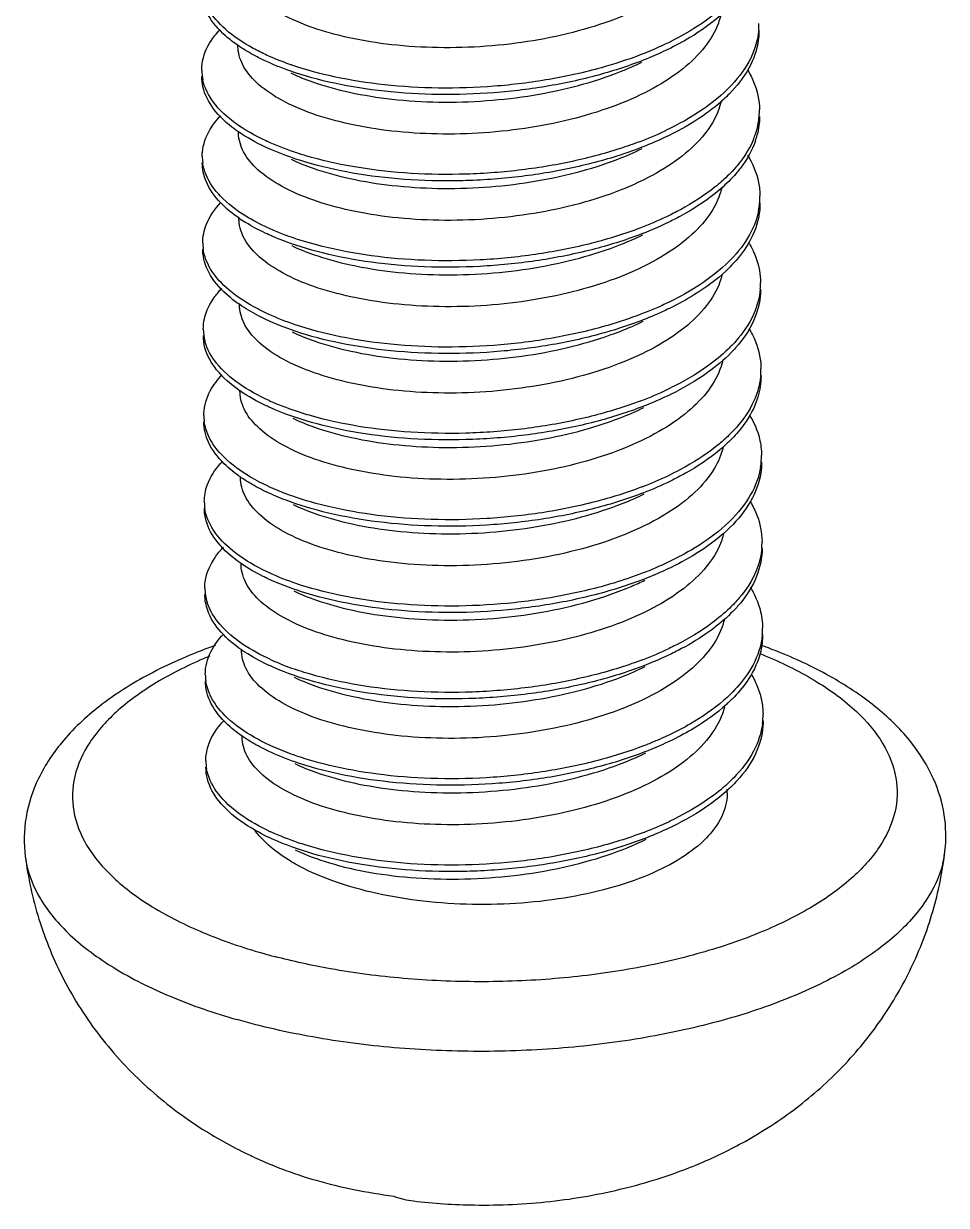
# Model space of a CAD drawing. Header units: millimetres. Extents: x 209 to 585, y 129 to 391.
# Drawn here: x 422.029 to 424.999, y 162.675 to 166.48 of the extents above; entities that cross this region are included whole.
import ezdxf

# ---------------------------------------------------------------- set-up
doc = ezdxf.new("R2010")
doc.units = ezdxf.units.MM
doc.layers.add('3_ALL_AXES', color=7, linetype='Continuous')

# ---------------------------------------------------------------- blocks, each defined once
blk = doc.blocks.new('u31')
at = {"color": 7, "linetype": 'Continuous'}
for p, q in [((28.5343654800572, 27.56770056140874), (28.5329967361572, 27.56705132650876)), ((28.65933351955698, 23.29867580130878), (28.67868565365711, 23.30674347070874))]:
    blk.add_line(p, q, dxfattribs=at)
for centre, radius, start, end in [((28.63210803755715, 28.00680733580876), 0.2875481435000001, 355.1113484817013, 0.508772067297354), ((26.81655626865711, 27.81816851810873), 0.1955185576, 180.1866909371955, 192.5322042496021), ((28.48918233265704, 27.75247191890873), 0.2822364684000001, 341.3750666756014, 347.206063957402), ((28.60964252055703, 27.65376636930876), 0.3122504407000001, 341.0809625218031, 355.0454940351976), ((28.62692826585692, 27.65197582780874), 0.2948747860000001, 355.102031650998, 0.2082467725007123), ((27.12031753965709, 28.06599993910874), 0.6116895256, 233.6640584105009, 235.4101665172029), ((27.90360725005701, 28.89944917910879), 1.4735722456, 290.8037838104985, 295.2848107264005), ((27.30789204965708, 28.43246372540875), 1.0003586617, 245.0723747848976, 245.2622481625924), ((28.58438298825718, 27.66236582530877), 0.3389336155, 337.1608581300048, 341.0902683956043), ((28.60669054065704, 27.62790938930874), 0.3154742582000001, 341.1152735562959, 345.8875567048958), ((26.81885038535711, 27.46369403370872), 0.1958623602, 180.7243640502991, 188.3938207833995), ((28.62444904265726, 27.29487764150878), 0.2993759039000001, 349.0743793516006, 0.3551731032044705), ((27.15160279665713, 27.75425814510874), 0.6649716911, 235.5664025925952, 238.3144206590028), ((26.80521178485708, 27.10478162670876), 0.1800974931, 179.9612399894948, 188.1726197475037), ((28.64416341905701, 26.93801288600872), 0.2818797781, 355.1700763624987, 0.4893724204013495), ((26.82701877725697, 26.74996510160878), 0.1996274652, 180.3941976446967, 194.9954430133962), ((28.62984272855704, 26.58319311040876), 0.2982811775, 355.1070369814964, 0.1755394963013326), ((27.13842293475705, 27.01457889740874), 0.6327826188000001, 234.8803894518952, 235.4394224637979), ((27.91383930435711, 27.82126134720875), 1.4635501546, 290.7753089853963, 295.4880324598092), ((27.96843427465694, 27.70302190870876), 1.3333258595, 295.5567694522018, 296.099549077602), ((27.32342338535693, 27.38463846020875), 1.023380004, 245.4995916734934, 245.9436240744969), ((26.81982741365698, 26.39437778140876), 0.1905369361, 180.6318284893987, 188.4708590676973), ((28.63483850155706, 26.22555814990875), 0.2953593577, 351.0869704552993, 0.4335141752999339), ((27.91966222305712, 27.45755184550873), 1.4552961274, 291.0888509439968, 295.434107496606), ((27.85644838035694, 27.61564186220875), 1.6255444965, 290.9383186160978, 291.1627573101011), ((26.81787497305697, 26.03583301860877), 0.1863381972, 179.9600474120026, 187.9709601741964), ((28.65068533185706, 25.86952182180875), 0.2817319393000001, 355.1070704817053, 0.3982610505968646), ((26.83686873045701, 25.68186114990874), 0.2031616697, 180.6231858246977, 197.4601227212954), ((28.63322443915706, 25.51410757980872), 0.301222099, 355.165216643097, 0.2013833375974827), ((27.15573112025697, 25.96280451800874), 0.6531490686000001, 235.5445352842056, 236.9015756771972), ((27.92129048845698, 26.74991079400871), 1.4609057906, 290.7537439280017, 295.4798519821018), ((27.33433227575699, 26.32649732960874), 1.0351023235, 245.4979796345076, 246.7987021729932), ((27.39071322295706, 26.46102878710875), 1.1809663203, 246.8559104326972, 251.3528210765985), ((26.82027659895709, 25.32469963320875), 0.1846491081, 180.4231564543976, 188.456869915398), ((28.64503406285701, 25.15634233590873), 0.2915371259, 353.1300863580962, 0.4933083915982406), ((26.829122065457, 24.96714540690874), 0.1911706205, 180.0367583422957, 190.1354475404008), ((27.31374729185711, 25.55721761260878), 0.9732516856000001, 244.2059222401941, 245.2610965942938), ((27.91165137885707, 26.07065503770869), 1.4970319495, 290.8415452851032, 294.5850496672053), ((27.96177214755721, 25.95894714250875), 1.3745988391, 294.6224920981076, 295.4081937543007), ((27.21177666615711, 24.97268695880877), 0.4740031051, 225.4748398134976, 228.3746661363075), ((27.5323751129572, 23.47937519680872), 0.3313745824000001, 249.0400281325958, 263.3505043213995)]:
    blk.add_arc(centre, radius, start, end, dxfattribs=at)
for points, start_tangent, end_tangent in [([(28.76013007875702, 28.40249495800873), (28.75311417745706, 28.37710328260874), (28.70175408155706, 28.27975117790871), (28.61621470555713, 28.18991008990878), (28.49744095915696, 28.10787529040874), (28.34749675915702, 28.03620843000871), (28.17421459245713, 27.97905900010875), (27.98835734285706, 27.93897671470873), (27.79487386775713, 27.91592924640878), (27.59645112705721, 27.91022381030876), (27.40429212015715, 27.92233942870877), (27.22954822265694, 27.95073758460873)], (-0.2214853449223697, -0.975163700095845), (-0.9770005666800973, 0.2132367058148498)), ([(27.22954822265694, 27.95073758460873), (27.07662746125709, 27.99356020150873), (26.94892266345698, 28.04944278260876), (26.85198040955709, 28.11617085790874), (26.79136057215703, 28.18946848740873), (26.76830832965709, 28.26628294370875), (26.76811435195702, 28.27361403310874)], (-0.9770005666725058, 0.2132367058496323), (-0.002097075158864971, 0.9999978011354717)), ([(26.77113647595695, 27.91857746560873), (26.71881858065706, 27.95943328970878), (26.6464935635571, 28.04693016170876), (26.61905753715712, 28.13920098230875), (26.61886396215698, 28.14712048480874)], (-0.8234480541619575, 0.5673916655158815), (-0.002318035835399336, 0.9999973133513239)), ([(26.88833723475693, 27.87964994480876), (26.83297808985697, 27.90738806550877), (26.71865970115709, 27.98615680240874), (26.64633468415707, 28.07365367450876), (26.62060282545701, 28.14825221320874)], (-0.908635845564844, 0.4175893918128924), (-0.143775081896688, 0.9896103909244287)), ([(28.78557568375697, 28.09277319250876), (28.76714355945705, 28.07549849790877), (28.63400052385703, 27.97831289310875), (28.53343473375708, 27.92456144470879)], (-0.7163733637946728, -0.6977171372737705), (-0.9028576943202948, -0.4299395117997896)), ([(28.79996018615714, 28.08036213190874), (28.76730243885709, 28.04877498520875), (28.63415940325717, 27.95158938030877), (28.5442552488571, 27.9029742118087)], (-0.6930546878003659, -0.7208850114393678), (-0.8989205918392548, -0.4381115948789353)), ([(28.76092728155697, 28.04069433140876), (28.75215818955701, 28.01190725820874), (28.69641267075713, 27.91359312640876), (28.60585985035698, 27.82334024200878), (28.48485134975704, 27.74328954780873), (28.33593687435712, 27.67453189350877), (28.1636764065571, 27.61938749370876), (27.97788686625711, 27.58061529630874), (27.7850170056571, 27.55876350360873), (27.59188180585704, 27.55403220160875), (27.40478608275691, 27.56620807420873), (27.23166661555706, 27.5944240811088)], (-0.2414768993361859, -0.970406567932731), (-0.9770005666821454, 0.2132367058054661)), ([(26.62103874895706, 27.81753144710871), (26.62750378515705, 27.86889903060876), (26.67504283145718, 27.96002307880877), (26.69688929345705, 27.98527290120867)], (-0.004249415136748752, 0.9999909711947382), (0.6876086007315225, 0.7260815465221779)), ([(28.91861013705704, 27.98230260470876), (28.88563210035693, 27.86735928950878), (28.8080223634571, 27.75726203850877), (28.78560042075708, 27.73442593180874)], (-0.08555745938373419, -0.9963332380001184), (-0.7187250594969479, -0.6952943900615831)), ([(28.91980372405703, 27.98263714450877), (28.91876901645708, 27.95557909190876), (28.88579097985712, 27.84063577680877), (28.80818124285702, 27.73053852580875), (28.79795374045705, 27.71982590580876)], (0.008555832431924742, -0.9999633981958526), (-0.6993374535723503, -0.7147916661733968)), ([(27.23166661555706, 27.5944240811088), (27.07865943165712, 27.6372770869088), (26.95099873165702, 27.69315236000875), (26.85570597925721, 27.75843168820873), (26.79507402795696, 27.8303333062087), (26.77060224755712, 27.90710974060875), (26.77025194495707, 27.91723805310875)], (-0.9770005666765846, 0.2132367058309439), (-0.001218481676610196, 0.9999992576509265)), ([(26.8787000152571, 27.85749559140874), (26.833136969257, 27.88066455270877), (26.77113647595695, 27.91857746560873)], (-0.9038464055587038, 0.4278570732833706), (-0.8234480540235581, 0.5673916657167389)), ([(28.5442552488571, 27.9029742118087), (28.46637129395697, 27.86798978160874), (28.27065214385709, 27.80086566420874), (28.05483319545704, 27.75244750330876), (27.82754965985714, 27.72421755740871), (27.59789531865692, 27.7168505794088), (27.37505878285708, 27.73018682750876), (27.1679559591571, 27.76323845490873), (26.98487342385704, 27.81422902210875), (26.8787000152571, 27.85749559140874)], (-0.8989205917526043, -0.4381115950567251), (-0.903846405751444, 0.4278570728762076)), ([(28.53343473375708, 27.92456144470879), (28.46621241455694, 27.89471329430879), (28.42621731505699, 27.87879320290875)], (-0.9028576942598937, -0.4299395119266297), (-0.934032926879198, -0.3571869139616943)), ([(26.99642561905716, 27.83690428490868), (26.98471454445701, 27.84095253480876), (26.88833723475693, 27.87964994480876)], (-0.9466424476230607, 0.3222857061028629), (-0.9086358455031085, 0.4175893919472226)), ([(28.42621731505699, 27.87879320290875), (28.27049326435701, 27.82758917690873), (28.05467431595696, 27.77917101610876), (27.82739078035695, 27.75094107020874), (27.59773643915707, 27.74357409210873), (27.37489990335712, 27.75691034020878), (27.16779707975707, 27.78996196760875), (26.99642561905716, 27.83690428490868)], (-0.9340329267421768, -0.3571869143200007), (-0.9466424476026496, 0.3222857061628161)), ([(27.23088281015691, 27.72626007740877), (27.40562670765701, 27.69786192150872), (27.59778571455706, 27.68574630310871), (27.79620845525699, 27.69145173920873), (27.98969193035714, 27.71449920750877), (28.1755491799571, 27.75458149300871), (28.34883134665711, 27.81173092280875), (28.4359645137572, 27.85015339600875)], (0.9770005666744972, -0.2132367058405082), (0.8985619273664578, 0.4388467416849268)), ([(26.98782267365698, 27.80586543750877), (27.07796204875706, 27.76908269430879), (27.23088281015691, 27.72626007740877)], (0.9035542882875138, -0.4284736259295835), (0.9770005666709717, -0.2132367058566615)), ([(28.87267552405694, 27.81893809340872), (28.89167280275706, 27.78307169070877), (28.92133805975709, 27.66820852880875), (28.92180110415711, 27.6530475749087)], (0.5137851914105019, -0.8579188639301937), (0.00396776575801339, -0.9999921283864637)), ([(26.757880105857, 27.57324931020872), (26.66984825115708, 27.65801282980871), (26.62585497685711, 27.74901976060875), (26.62119762835709, 27.79080793430876)], (-0.8054805537776287, 0.592622204685316), (-0.004249415198607293, 0.9999909711944753)), ([(26.886267786757, 27.52529757020878), (26.75772122635703, 27.59997282300873), (26.66968937175704, 27.68473634260874), (26.62569609735704, 27.77574327340875)], (-0.9068401778854251, 0.4214746632630845), (-0.218276978921561, 0.9758868584384548)), ([(28.78560042075708, 27.73442593180874), (28.68888792805694, 27.65596020270871), (28.5343654800572, 27.56770056140874)], (-0.7187250596368777, -0.6952943899169377), (-0.9032736979348805, -0.4290648279911167)), ([(28.79795374045705, 27.71982590580876), (28.747285955557, 27.67325851350873)], (-0.6993374534083082, -0.7147916663338925), (-0.7691141809499422, -0.6391113961287967)), ([(28.75663794145726, 27.66233357310878), (28.704664800557, 27.56533098710878), (28.61691744615723, 27.47432576280875), (28.49669004045711, 27.39240646330876), (28.34738224125715, 27.32185732330873), (28.177536925857, 27.26618603190877), (27.99272913735717, 27.22637210180872), (27.7978649993571, 27.20321054050873), (27.59900928895706, 27.19762544060873), (27.40771993175701, 27.20980295560872), (27.23378500835713, 27.23811057770877)], (-0.3193559449639418, -0.9476348349528882), (-0.9770005666757561, 0.2132367058347407)), ([(28.747285955557, 27.67325851350873), (28.68904680755702, 27.62923668990874), (28.54636732015695, 27.54667367760879)], (-0.7691141804872816, -0.6391113966855677), (-0.8990140865618383, -0.4379197097224372)), ([(26.62300367765704, 27.46121790240872), (26.62362833825694, 27.4787041528088), (26.6546515182572, 27.57104977310877), (26.69946171405718, 27.62947931180878)], (-0.01173930538491217, 0.9999310919803824), (0.6912479487797014, 0.7226176536093313)), ([(28.92195998355714, 27.62632406220877), (28.91264349705705, 27.55098867660877)], (0.003967766045779103, -0.9999921283853219), (-0.24381211038457, -0.9698224862467473)), ([(27.23378500835713, 27.23811057770877), (27.07924992735695, 27.28150220290868), (26.94947396785699, 27.33884022350873), (26.8528977270571, 27.40654000420875), (26.79388970005709, 27.47997685660874), (26.77242025555699, 27.55654848470874), (26.77234032945705, 27.56094536990878)], (-0.9770005666667869, 0.2132367058758356), (-0.003406819930121961, 0.9999941967721433)), ([(26.88082612045707, 27.50119837790874), (26.77306281545702, 27.56243441980877)], (-0.9041731976395745, 0.4271660434423913), (-0.8231636034421654, 0.567804263781199)), ([(28.54636732015695, 27.54667367760879), (28.53315561565694, 27.54032781370876), (28.34674583715707, 27.46691373760876), (28.137276350457, 27.41147652770877), (27.91312839545697, 27.37577919640876), (27.68327033415721, 27.36079518340873), (27.45689892615712, 27.36666941970876), (27.24307146895706, 27.39271253020874), (27.05034351625704, 27.43742840810876), (26.88642666625708, 27.49857405750873), (26.88082612045707, 27.50119837790874)], (-0.8990140865815678, -0.4379197096819343), (-0.9041731976761856, 0.4271660433648977)), ([(27.00125691005712, 27.47965111330876), (26.88927636855703, 27.52390532680874)], (-0.9474585769705365, 0.3198784846234052), (-0.908231927024265, 0.4184671632682671)), ([(28.42697398515725, 27.52195056800875), (28.34658695775704, 27.49363725030869), (28.13711747095704, 27.43820004050878), (27.91296951595723, 27.40250270910877), (27.68311145475718, 27.38751869620876), (27.45674004665716, 27.39339293250879), (27.24291258945709, 27.41943604300872), (27.05018463685724, 27.46415192090876), (27.00125691005712, 27.47965111330876)], (-0.9344319143350643, -0.3561418221328508), (-0.9474585769842843, 0.3198784845826855)), ([(28.89674359945695, 27.53081034530879), (28.84338725355713, 27.44019349030879), (28.78886946795694, 27.37916321830875)], (-0.3877596923317587, -0.9217605008909744), (-0.7177638745680881, -0.6962865935554168)), ([(28.90518334735702, 27.52580134880876), (28.84354613295693, 27.41346997760874), (28.80247416835709, 27.36589495960874)], (-0.3236819235231724, -0.946165953934266), (-0.6955503928438748, -0.718477314196302)), ([(27.23300120305714, 27.36994657400879), (27.40612067025711, 27.34173056700877), (27.59321639335701, 27.3295546944087), (27.78635159315706, 27.33428599650875), (27.97922145375708, 27.35613778920873), (28.16501099405707, 27.39490998650876), (28.33727146185709, 27.45005438640871), (28.43808103495701, 27.49384372630874)], (0.9770005666717948, -0.2132367058528905), (0.89852777374775, 0.4389166661268544)), ([(28.87260857665694, 27.46615843410873), (28.91796061815705, 27.3540055009087), (28.923819194457, 27.29673344290876)], (0.5216114893448991, -0.8531831305079798), (0.005866520103564622, -0.9999827918228767)), ([(26.7755940613572, 27.20580141860876), (26.69905066185709, 27.26992453780875), (26.63873415985711, 27.35912387380873), (26.62316255705707, 27.43449438970873)], (-0.8243923431964681, 0.5660187845637605), (-0.01173930545037671, 0.9999310919796137)), ([(26.89371406285693, 27.16649993910872), (26.80216255215714, 27.21512842780879), (26.69889178245705, 27.29664805050874), (26.63857528035714, 27.38584738660876), (26.62508608665712, 27.43510276380874)], (-0.9094583698046742, 0.4157949898594555), (-0.1451480386726728, 0.989409948842984)), ([(26.9899403327571, 27.44955038720869), (27.07999401915697, 27.41279957980879), (27.23300120305714, 27.36994657400879)], (0.9035502411628703, -0.4284821602990246), (0.9770005667050636, -0.2132367057004597)), ([(28.78886946795694, 27.37916321830875), (28.73889453605705, 27.33525312830875), (28.59572860555693, 27.24144685680875), (28.53862894945712, 27.21239241200877)], (-0.7177638746157494, -0.6962865935062853), (-0.9023631471254654, -0.4309765083039052)), ([(28.80247416835709, 27.36589495960874), (28.73905341555724, 27.30852961550877), (28.59588748505701, 27.21472334410879), (28.54848985595697, 27.19035168360875)], (-0.6955503929229645, -0.718477314119736), (-0.8987837411579035, -0.4383922748295219)), ([(28.76613727445715, 27.33206482810874), (28.75881991375707, 27.30620894040874), (28.70599888035701, 27.20796601870876), (28.61877923545717, 27.11779915450876), (28.4988411299571, 27.03611146520876), (28.34798830525699, 26.96494856150872), (28.17416512495709, 26.90840680340875), (27.98813262275712, 26.86895590220868), (27.79655882835698, 26.84664858870877), (27.60053655065713, 26.84132233420877), (27.40998921895709, 26.85347253860874), (27.23590340115709, 26.88179707420875)], (-0.2268399466250142, -0.9739320503069815), (-0.9770005666801131, 0.2132367058147769)), ([(26.62511433295708, 27.10490346090876), (26.64019999585696, 27.18145777890874), (26.69883449305701, 27.27013639610874)], (-0.0002626401369948928, 0.9999999655100787), (0.682703899002628, 0.7306951390878481)), ([(28.92397807395719, 27.27000993010876), (28.91855735565707, 27.21141206010876), (28.87322039645699, 27.09738285470877), (28.80696822655693, 27.01211554970877)], (0.005866520176975931, -0.9999827918224459), (-0.6919438329936752, -0.7219513362976904)), ([(28.91839847615699, 27.23813557280874), (28.87306151705695, 27.12410636740873), (28.79236021375709, 27.02426269870872)], (-0.1900937249626603, -0.9817659475301741), (-0.715558194813689, -0.6985531259932739)), ([(27.23590340115709, 26.88179707420875), (27.08306965605709, 26.92458910170876), (26.95629967335708, 26.97994621130874), (26.85973099195701, 27.0459916298087), (26.79861870545699, 27.11891864060874), (26.77475701895719, 27.19571542890873), (26.77447877445695, 27.20466478110876)], (-0.9770005666832755, 0.2132367058002887), (-0.001510080023465038, 0.9999988598285114)), ([(26.88293342245709, 27.14486140760874), (26.80232143165711, 27.18840491500876)], (-0.9041142757032912, 0.4272907399763229), (-0.8505852332976842, 0.5258371999924731)), ([(28.54848985595697, 27.19035168360875), (28.41977751555714, 27.13534889370874), (28.21777040495692, 27.07312673880875), (27.997948906857, 27.03009128170871), (27.76910832975705, 27.00750947860877), (27.540404735057, 27.0058301635087), (27.32098870515699, 27.02466609450875), (27.11963933035702, 27.06280944390875), (26.94441305545706, 27.11828010910875), (26.88293342245709, 27.14486140760874)], (-0.8987837412210887, -0.4383922746999805), (-0.9041142759624414, 0.4272907394279808)), ([(27.00170959265699, 27.12390763430872), (26.94425417605703, 27.14500362190873), (26.89371406285693, 27.16649993910872)], (-0.9468378676915595, 0.3217111317708807), (-0.9094583696902001, 0.4157949901098421)), ([(28.53862894945712, 27.21239241200877), (28.4277244899572, 27.16512786120876)], (-0.9023631470299596, -0.4309765085038719), (-0.9347982601978982, -0.3551791276679735)), ([(28.4277244899572, 27.16512786120876), (28.41961863615711, 27.16207240650874), (28.21761152555723, 27.09985025160873), (27.99779002735727, 27.05681479440875), (27.76894945025708, 27.03423299140871), (27.54024585565696, 27.03255367620875), (27.32082982565692, 27.05138960730875), (27.11948045085694, 27.08953295670875), (27.00170959265699, 27.12390763430872)], (-0.934798260066336, -0.3551791280142331), (-0.9468378677042794, 0.3217111317334444)), ([(27.2351195958571, 27.01363307050877), (27.40905451925698, 26.98532544840879), (27.60034387645715, 26.97314793340877), (27.79919958685707, 26.97873303340879), (27.99406372485714, 27.00189459460876), (28.17887151335697, 27.04170852480871), (28.34871682875723, 27.0973798161088), (28.44020192375706, 27.13752511170873)], (0.9770005666680476, -0.2132367058700589), (0.8985478500989272, 0.4388755644628622)), ([(26.77740664775706, 26.84970524290878), (26.73395681375712, 26.8828560070088), (26.65763780195709, 26.9697136439087), (26.62601597635705, 27.06171788900878), (26.62527321235711, 27.07817994810875)], (-0.8231721159096915, 0.5677919227928147), (-0.0002626402503350909, 0.9999999655100489)), ([(26.89434450715703, 26.81087682130874), (26.85175875815696, 26.83179710900873), (26.73379793435709, 26.90957951980874), (26.65747892245713, 26.99643715670874), (26.62694331195701, 27.07917970060879)], (-0.908417433161143, 0.4180643098004427), (-0.1419105988433965, 0.9898794784901386)), ([(26.99205810565707, 27.09323557610873), (27.08058451485715, 27.05702469580876), (27.2351195958571, 27.01363307050877)], (0.903553589853343, -0.428475098766704), (0.9770005666373991, -0.2132367060104834)), ([(28.87885038375691, 27.10300226340874), (28.90850687175703, 27.03949181560876), (28.92603291555713, 26.94042043700875)], (0.5063643325195911, -0.8623196407087045), (0.00822400282335283, -0.999966182316963)), ([(28.79236021375709, 27.02426269870872), (28.783765868557, 27.01602450940874), (28.65408595565702, 26.91775873630868), (28.53946171375708, 26.85546769830876)], (-0.7155581947735962, -0.6985531260343427), (-0.903023438216083, -0.4295912825377216)), ([(28.76770717325701, 26.97346826470874), (28.75874465695699, 26.94360483490874), (28.70353591635717, 26.84563992720877), (28.61327140415699, 26.75524918410878), (28.49187085545702, 26.67471573430879), (28.34358080765708, 26.60608964290878), (28.17223842575709, 26.55102535360874), (27.98654296225698, 26.51204316640877), (27.79285058825701, 26.48992466720875), (27.59790920205694, 26.48509820160876), (27.41111442865702, 26.49727058450873), (27.23802179405709, 26.52548357080869)], (-0.2355190022731187, -0.9718697441366693), (-0.9770005666795502, 0.2132367058173565)), ([(28.80696822655693, 27.01211554970877), (28.78392474805719, 26.98930099660873), (28.65424483515721, 26.89103522350877), (28.55060989585718, 26.83403478720874)], (-0.6919438330220985, -0.7219513362704487), (-0.8989783621202299, -0.4379930415424761)), ([(26.62739603685702, 26.74859166610878), (26.631776141557, 26.79144580420876), (26.67517736015691, 26.88292897890875), (26.70363896495712, 26.91678238420872)], (-0.007287130023109534, 0.9999734485155225), (0.6891333257695553, 0.7246345694995459)), ([(28.92504224815696, 26.91427909740872), (28.89689866585718, 26.80880897120872), (28.82327472135717, 26.69809933270875), (28.79226179885723, 26.66576981780875)], (-0.08409386249533664, -0.9964578376883868), (-0.7183140576662166, -0.6957189910869872)), ([(28.92619179495716, 26.91369692430877), (28.92585309225706, 26.89726719420872), (28.89705754535692, 26.78208545840874), (28.8234336007572, 26.67137582000879), (28.80493880775714, 26.65151896900875)], (0.008224002533437285, -0.9999661823193474), (-0.698169172754845, -0.7159328224175893)), ([(27.23802179405709, 26.52548357080869), (27.0847232687571, 26.56843908230877), (26.95639145745713, 26.62473775070879), (26.86061054175707, 26.69077726270876), (26.80067587445694, 26.76271325140871), (26.77685998405707, 26.83965141690879), (26.77659832375696, 26.84829219860876)], (-0.9770005666642286, 0.2132367058875566), (-0.00165547943892447, 0.9999986296929748)), ([(26.88505845565703, 26.78856197300871), (26.85191763765704, 26.8050735962087), (26.77740664775706, 26.84970524290878)], (-0.9038277498871647, 0.4278964810954925), (-0.8231721156182893, 0.567791923215283)), ([(28.55060989585718, 26.83403478720874), (28.48937040665714, 26.80606164090875), (28.29589895165702, 26.73732468180873), (28.08157180745695, 26.68711933340873), (27.85496451465724, 26.65699933930875), (27.62514380595701, 26.64771505220875), (27.40130494695711, 26.65918342080874), (27.19240393595703, 26.69049131100877), (27.00679927465706, 26.73993203090873), (26.88505845565703, 26.78856197300871)], (-0.8989783620356346, -0.4379930417161073), (-0.9038277498609842, 0.427896481150792)), ([(28.53946171375708, 26.85546769830876), (28.48921152715695, 26.83278515360877), (28.43225419595694, 26.80972752610873)], (-0.9030234381358279, -0.4295912827064216), (-0.9341087466383405, -0.3569885844866031)), ([(27.00664039515698, 26.76665554360875), (26.89434450715703, 26.81087682130874)], (-0.9477043203239276, 0.3191496846925633), (-0.9084174331772824, 0.4180643097653731)), ([(28.43225419595694, 26.80972752610873), (28.29574007225699, 26.76404819460873), (28.08141292795722, 26.71384284610878), (27.85480563525721, 26.68372285200877), (27.62498492655698, 26.67443856500876), (27.40114606745715, 26.68590693350876), (27.19224505645695, 26.7172148237087), (27.00664039515698, 26.76665554360875)], (-0.9341087465671783, -0.3569885846728086), (-0.9477043202179596, 0.3191496850072318)), ([(27.23723798865717, 26.65731956710874), (27.41132380645718, 26.62899503140872), (27.60187113815709, 26.61684482700875), (27.79789341585695, 26.62217108150872), (27.98946721025709, 26.64447839510876), (28.17549971235701, 26.68392929620873), (28.34932289275696, 26.74047105430878), (28.4423192783571, 26.78121373430878)], (0.9770005666834642, -0.2132367057994232), (0.8985445205707773, 0.4388823812278551)), ([(26.99417812005697, 26.73692549190869), (27.08440424355717, 26.70011159450874), (27.23723798865717, 26.65731956710874)], (0.9035564302370114, -0.4284691090117806), (0.9770005666954168, -0.2132367057446595)), ([(28.87834311765698, 26.75114093630879), (28.89303815315691, 26.72446741710877), (28.92688404875696, 26.60988824950874), (28.92812250615691, 26.58410696560878)], (0.5161462053253452, -0.8565004931278479), (0.003330151928018259, -0.9999944550286949)), ([(26.77439243065714, 26.49699254250871), (26.68247662105694, 26.58098681340874), (26.63434822385716, 26.67158953530878), (26.62755491625705, 26.72186815330875)], (-0.8179453995119236, 0.5752958572919502), (-0.007287129893987001, 0.9999734485164635)), ([(26.89902797645698, 26.45340531560879), (26.77423355115695, 26.52371605530874), (26.6823177415572, 26.60771032610876), (26.63418934435697, 26.69831304810879)], (-0.9099495616136577, 0.4147189353274245), (-0.2597417581148874, 0.9656781136027612)), ([(28.80493880775714, 26.65151896900875), (28.70792883335696, 26.56911212470874), (28.55516600245699, 26.47893039030879), (28.5527212163571, 26.47773579960875)], (-0.6981691727862918, -0.7159328223869229), (-0.8989270565491252, -0.4380983302911869)), ([(28.79226179885723, 26.66576981780875), (28.70776995395693, 26.59583563740875), (28.55500712305695, 26.50565390310871)], (-0.7183140577537416, -0.6957189909966196), (-0.8980252014257403, -0.4399440164432956)), ([(28.77086024685707, 26.62153692670876), (28.76345599815727, 26.59477782610875), (28.7124594368571, 26.49833790970868), (28.62639938885718, 26.40799960910871), (28.50728201635695, 26.32587747920871), (28.35786450725698, 26.25455165650874), (28.18636333775726, 26.1979114185088), (28.00258873035693, 26.15801608520877), (27.80834551855719, 26.13457643120876), (27.60887850885706, 26.1286264814087), (27.41571027595694, 26.14067981350874), (27.24014018685716, 26.16917006730873)], (-0.2194551678310022, -0.9756225854869632), (-0.9770005666806968, 0.2132367058121033)), ([(26.62930206255714, 26.39227668030873), (26.62943581785714, 26.40121478750876), (26.6562714711572, 26.49378135400872), (26.70544008925697, 26.56011166150876)], (-0.009921270312968468, 0.9999507829865314), (0.6905381304961344, 0.7232959908162797)), ([(28.92703690365715, 26.55775135080876), (28.91478321465695, 26.4941054085088), (28.85722237175708, 26.38129566220874), (28.79549546715702, 26.31052861540871)], (-0.0850474512723192, -0.9963769020968333), (-0.7173213789907804, -0.6967424482854231)), ([(28.92828138555694, 26.55738345290868), (28.91494209405698, 26.46738189570874), (28.85738125115711, 26.35457214950878), (28.80943841695716, 26.29762442830878)], (0.003330152052831449, -0.9999944550282792), (-0.6946581265966002, -0.7193400358337508)), ([(27.24014018685716, 26.16917006730873), (27.08661558765709, 26.21220518540875), (26.9573178647571, 26.2690783677088), (26.86040844335696, 26.33654844740872), (26.80074553265717, 26.41010408730875), (26.77880931285722, 26.48669024790871), (26.7786979761571, 26.49203000760878)], (-0.9770005666659182, 0.2132367058798159), (-0.002983973672013653, 0.9999955479406522)), ([(26.88717855435709, 26.43225205420873), (26.77945975075693, 26.49346540190874)], (-0.9042673512523955, 0.426966693617871), (-0.8235195023274132, 0.5672879597580138)), ([(28.5527212163571, 26.47773579960875), (28.37125814725698, 26.40398337010873), (28.16356407175692, 26.34681444630877), (27.94039400185716, 26.30925589780878), (27.71067718495704, 26.29235561080878), (27.48360473125706, 26.29633516510876), (27.26826197915705, 26.32058097070879), (27.07326509265692, 26.36366881090879), (26.90641642435696, 26.42342080940875), (26.88717855435709, 26.43225205420873)], (-0.8989270565477046, -0.4380983302941022), (-0.9042673511404492, 0.4269666938549608)), ([(27.00718377635701, 26.41085229050879), (26.90625754485711, 26.45014432210877)], (-0.9472970628482225, 0.3203564806885154), (-0.9131362206771474, 0.4076545626967227)), ([(28.43296650985712, 26.45287324450879), (28.37109926775713, 26.43070688290874), (28.16340519225719, 26.37353795910877), (27.94023512235708, 26.33597941050874), (27.71051830555712, 26.31907912350874), (27.48344585185703, 26.32305867780877), (27.26810309975701, 26.34730448340878), (27.07310621315719, 26.39039232360875), (27.00718377635701, 26.41085229050879)], (-0.9345488559599383, -0.3558348434652943), (-0.94729706285568, 0.3203564806664629)), ([(27.23935638155706, 26.30100606360878), (27.41244901615698, 26.27279307730879), (27.59924378955714, 26.26062069450876), (27.79418517575698, 26.26544716010875), (27.98787754975706, 26.28756565920872), (28.17357301325706, 26.32654784640874), (28.344915395057, 26.38161213570874), (28.44443617525701, 26.42490329410876)], (0.9770005666683516, -0.2132367058686663), (0.8985302324865283, 0.4389116326867009)), ([(28.87977306315713, 26.39588995100877), (28.92197278535707, 26.29562596060879), (28.93018940485706, 26.22779289130872)], (0.5190823340352073, -0.8547242423685909), (0.007082780572100284, -0.9999749167951002)), ([(26.78189108835716, 26.13689331930874), (26.71312981165704, 26.19313749500876), (26.64875082585718, 26.28179713560877), (26.62946094195706, 26.36555316750872)], (-0.8241216943991253, 0.566412776004139), (-0.00992127024258795, 0.9999507829872296)), ([(26.89967698525709, 26.09773487200874), (26.81999498815708, 26.13923656170871), (26.71297093215696, 26.21986100780879), (26.64859194635699, 26.30852064840875), (26.63136906165698, 26.36631047630871)], (-0.9091782599616561, 0.4164071224331967), (-0.1462561922347279, 0.9892467468902785)), ([(26.99629524715704, 26.38060932000874), (27.08605785625718, 26.34396157520877), (27.23935638155706, 26.30100606360878)], (0.9035494273078344, -0.4284838764897517), (0.9770005666975554, -0.2132367057348614)), ([(28.79549546715702, 26.31052861540871), (28.75650658925713, 26.27551685830878), (28.61666708415703, 26.18054561490879), (28.54467232885702, 26.14330332020876)], (-0.7173213788846193, -0.6967424483947197), (-0.9025178335669931, -0.4306524818151426)), ([(28.80943841695716, 26.29762442830878), (28.75666546875698, 26.24879334550877), (28.61682596365722, 26.15382210210871), (28.55484535835706, 26.12141050680879)], (-0.694658126544805, -0.7193400358837689), (-0.8988192133940005, -0.4383195428380877)), ([(28.77216994375726, 26.26147367030876), (28.73582156935697, 26.17400793880876), (28.65556438505712, 26.0758030244088), (28.54083589895697, 25.98836698700873), (28.39171000845693, 25.91133281670872), (28.21519230545698, 25.84904349200878), (28.02266467895709, 25.80479543690876), (27.82381894465721, 25.77930823310874), (27.62169209695696, 25.77217038380871), (27.42376261435709, 25.78371557410873), (27.24225857975705, 25.81285656390872)], (-0.235088046157395, -0.971974079157412), (-0.9770005666831064, 0.213236705801063)), ([(26.63153682105701, 26.03596295300878), (26.64333049035713, 26.10406480030878), (26.69898086775709, 26.19437965910873), (26.70618159715707, 26.20226145190878)], (-0.0001546102393815654, 0.999999988047837), (0.684402446320879, 0.7291044448294061)), ([(28.93034943965711, 26.20106938440875), (28.92684308435707, 26.15340750490876), (28.88587408575711, 26.03918837130874), (28.8008213519571, 25.93051436020875), (28.67507980065704, 25.83126735460877), (28.55696341435703, 25.76509768090875)], (0.007104505440468324, -0.9999747626827622), (-0.8990268605997467, -0.437893484674257)), ([(28.92663129395703, 26.17979663230875), (28.88543963445693, 26.06542560500876), (28.80004812755703, 25.95663317590871), (28.79549928635709, 25.95220642980877)], (-0.1555200242032558, -0.9878327399270683), (-0.7200535272186713, -0.6939185239925146)), ([(27.24225857975705, 25.81285656390872), (27.08947185045702, 25.8556320670088), (26.96279262065707, 25.91093090170875), (26.86695374205704, 25.97628697140874), (26.80564227985712, 26.04880703020879), (26.78119493455699, 26.12553196630876), (26.78084224065719, 26.13570875770876)], (-0.9770005666726418, 0.2132367058490097), (-0.001155364923103057, 0.9999993325657247)), ([(26.88928824775701, 26.07592016630878), (26.82015386755711, 26.11251304900878), (26.78189108835716, 26.13689331930874)], (-0.904007359986528, 0.4275168921694066), (-0.8241216945378804, 0.5664127758022525)), ([(28.55484535835706, 26.12141050680879), (28.44345885695714, 26.07300274720876), (28.24350133495693, 26.00911354980877), (28.02495417025716, 25.96425559180875), (27.79656169935708, 25.93976872760871), (27.56746206015714, 25.93617799120875), (27.34682167605706, 25.95317259570871), (27.14346861025695, 25.98961836390873), (26.96553945305698, 26.04360309480876), (26.88928824775701, 26.07592016630878)], (-0.8988192133948852, -0.4383195428362737), (-0.9040073599704883, 0.4275168922033234)), ([(27.00768384755725, 26.05510265780873), (26.96538057365706, 26.07032660760876), (26.89967698525709, 26.09773487200874)], (-0.9467320936178119, 0.3220222708354736), (-0.9091782599000873, 0.4164071225676254)), ([(28.43735735445705, 26.09743908460877), (28.24334245555713, 26.03583706250873), (28.02479529075697, 25.99097910460873), (27.79640281995705, 25.96649224040874), (27.56730318065695, 25.96290150400876), (27.34666279665691, 25.97989610840875), (27.14330973085691, 26.01634187670874), (27.00768384755725, 26.05510265780873)], (-0.9339649090573183, -0.3573647277636048), (-0.9467320935271428, 0.3220222711020366)), ([(27.24147477435713, 25.94469256020875), (27.41704486345691, 25.91620230640876), (27.61021309625721, 25.90414897430873), (27.80968010605704, 25.91009892410875), (28.00392331775708, 25.93353857800872), (28.18769792525723, 25.97343391130875), (28.35919909465713, 26.03007414940879), (28.44655623765709, 26.06858637090875)], (0.9770005666734296, -0.2132367058454001), (0.8985601573502187, 0.438850365868311)), ([(26.78367383795705, 25.7808393570088), (26.7516558505572, 25.80457931770874), (26.67052016525702, 25.89047167860878), (26.63369248295714, 25.98195868420876), (26.6317123810569, 26.00923949080874)], (-0.8229868292078967, 0.5680604536053646), (-0.000458876464090289, 0.9999998947161898)), ([(26.90038262065707, 25.74209087140872), (26.87085031325694, 25.75631259300877), (26.74928680665721, 25.83307865370875), (26.668999527457, 25.91926397510878), (26.63333708595712, 26.00999328180873)], (-0.9082667133029119, 0.418391655636111), (-0.1395651721586146, 0.990212887575362)), ([(26.99841386015714, 26.02429628050871), (27.08795017505702, 25.9877276782087), (27.24147477435713, 25.94469256020875)], (0.9035515259998083, -0.4284794509231662), (0.977000566662982, -0.213236705893269)), ([(28.88480573425716, 26.03476839430874), (28.9109976286569, 25.98100244940878), (28.93241046505705, 25.87148011530877)], (0.5079835658086463, -0.8613667609493258), (0.006997956160665842, -0.9999755140050048)), ([(28.79549928635709, 25.95220642980877), (28.67387503695693, 25.85731650450876), (28.54550100305698, 25.78638180060875)], (-0.7200535271633409, -0.693918524049929), (-0.903162702134101, -0.4292984200691044)), ([(28.77448384975708, 25.90626796370879), (28.76595933715691, 25.87707586520872), (28.71195429745705, 25.77938048080878), (28.62256243865693, 25.68868762430878), (28.50133786895697, 25.60750149820876), (28.35269910285695, 25.53822230600878), (28.18243287225698, 25.48309820520873), (27.99693469045712, 25.44375530630876), (27.80249635905716, 25.42121403740876), (27.60569163055709, 25.41612970940872), (27.41765291325703, 25.42830944620874), (27.24437697255712, 25.45654306050875)], (-0.2292820704482575, -0.9733600218680447), (-0.9770005666756189, 0.2132367058353695)), ([(26.63371907775706, 25.67965147620873), (26.63643427195711, 25.71397868750876), (26.67568306795704, 25.80578635070873), (26.71021917595704, 25.84809934220874)], (-0.009992606948671563, 0.9999500726568149), (0.6904148380708387, 0.7234136792815143)), ([(28.93139059185694, 25.84549178610877), (28.90778775995727, 25.75029630960876), (28.83817442755696, 25.63900774490872), (28.79890242335716, 25.59709591710879)], (-0.084676194793166, -0.9964085216593394), (-0.7180219655021255, -0.6960204429874632)), ([(28.93257310835713, 25.84475662890875), (28.91022028185705, 25.72917497450879), (28.84289460385696, 25.61774637300874), (28.81222341365708, 25.58351334470868)], (0.005999730717402747, -0.9999820014536855), (-0.6966793783685324, -0.7173826341333023)), ([(27.24437697255712, 25.45654306050875), (27.090503454957, 25.49970115250875), (26.96132991055708, 25.55657503930877), (26.86500760965703, 25.62359361980879), (26.80561516285695, 25.69631432650874), (26.78307038285709, 25.7734803876088), (26.78293861825728, 25.77937055980874)], (-0.977000566674645, 0.2132367058398319), (-0.002665658640211061, 0.9999964471256956)), ([(26.891417310257, 25.71962922630877), (26.8738608482571, 25.72815976810875), (26.78367383795705, 25.7808393570088)], (-0.9038933842556856, 0.42775781687633), (-0.8229868290604654, 0.5680604538189582)), ([(28.55696341435703, 25.76509768090875), (28.51366717465703, 25.74495325260875), (28.32302391555709, 25.67456213860879), (28.11075629395714, 25.62244902760875), (27.88533304265707, 25.59023993790873), (27.65574759115691, 25.57876703980872), (27.4311593733571, 25.58803546480874), (27.22052851435694, 25.61722310160874), (27.03225846665703, 25.66471338430875), (26.891417310257, 25.71962922630877)], (-0.8990268606293189, -0.4378934846135433), (-0.9038933843231558, 0.4277578167337587)), ([(28.54550100305698, 25.78638180060875), (28.51196984255705, 25.77099373120876), (28.43827061325703, 25.74065450470874)], (-0.9031627023626576, -0.4292984195882649), (-0.9342055109992383, -0.3567352845159172)), ([(27.01265963665719, 25.69782281360875), (26.90038262065707, 25.74209087140872)], (-0.9476864323585161, 0.319202797487096), (-0.9082667133165955, 0.4183916556064063)), ([(28.43827061325703, 25.74065450470874), (28.32081126765695, 25.70066325520878), (28.10804813675713, 25.64868380210874), (27.88219343205708, 25.61668007810877), (27.65228378335712, 25.60547778280875), (27.42751801365716, 25.61507058280876), (27.21688919695703, 25.64462036490875), (27.02882494505707, 25.69249075930875), (27.01265963665719, 25.69782281360875)], (-0.9342055109814791, -0.3567352845624241), (-0.9476864323337261, 0.3192027975606954)), ([(27.24359316715697, 25.58837905670879), (27.42509720185717, 25.55923806690879), (27.62302668445693, 25.54769287660878), (27.82515353215706, 25.55483072590874), (28.02399926645717, 25.58031792970874), (28.21652689295695, 25.62456598480873), (28.39304459595689, 25.68685530960875), (28.44867615745716, 25.71226972950879)], (0.977000566683112, -0.2132367058010378), (0.8986971754571282, 0.4385697057770634)), ([(27.00053307185692, 25.66798450360872), (27.09080643795699, 25.63115455980875), (27.24359316715697, 25.58837905670879)], (0.9035549277777685, -0.4284722773861946), (0.9770005667063094, -0.2132367056947526)), ([(28.88397121975709, 25.68338118550872), (28.89402799205709, 25.6658182436087), (28.93204314955699, 25.55155783480876), (28.93444467745701, 25.51516631380872)], (0.5187166079587966, -0.8549462442912539), (0.003689474258118238, -0.9999931938666877)), ([(26.78620192195717, 25.42423987240878), (26.70062998685705, 25.49810610880871), (26.64539029055709, 25.58779039850873), (26.63383395675714, 25.65292774520873)], (-0.8244650358161365, 0.5659128949906489), (-0.01136746356462621, 0.9999353882987175)), ([(26.90504912355698, 25.38460944070874), (26.79108360155715, 25.44754704910878), (26.69531481745707, 25.53073995520873), (26.64306752985715, 25.62090412650872)], (-0.9098750256379765, 0.4148824384332165), (-0.3001972799951422, 0.9538771373104182)), ([(28.79890242335716, 25.59709591710879), (28.72633825345713, 25.53581280670875), (28.57675525755701, 25.4443847615087), (28.549762921857, 25.43109764210874)], (-0.7180219656992272, -0.6960204427841311), (-0.9021783757463427, -0.4313631629331497)), ([(28.81222341365708, 25.58351334470868), (28.73328545535719, 25.51419316740879), (28.70035788955704, 25.49037835880875)], (-0.6966793784092238, -0.7173826340937851), (-0.8235154948744262, -0.5672937772457308)), ([(28.77714176065695, 25.55227021070874), (28.7700433162571, 25.52654047250877), (28.71887011145702, 25.42947294530873), (28.63336435825715, 25.33957280280873), (28.51458203985726, 25.25747853810873), (28.3647948146571, 25.18584018530876), (28.19191123465691, 25.12875295720875), (28.00671749125718, 25.08870351780877), (27.81287539975699, 25.06549939170878), (27.61402422145704, 25.05970543970875), (27.42149841145704, 25.07180247370871), (27.24649536535696, 25.1002295570087)], (-0.2205044766154512, -0.9753859624746226), (-0.9770005666806968, 0.2132367058121037)), ([(26.6356325266571, 25.32333592460878), (26.65826967595706, 25.41647685750874), (26.71065696915696, 25.48993357480873)], (-0.006158209730210655, 0.9999810380466816), (0.6874129278354391, 0.7262668012822214)), ([(28.70035788955704, 25.49037835880875), (28.58576715725712, 25.42219300340869), (28.55907753925715, 25.4087929425088)], (-0.8235154948210516, -0.5672937773232126), (-0.8988141034964957, -0.4383300210523928)), ([(28.93337475255726, 25.48871974310876), (28.92415917155711, 25.43571099000874), (28.87069410965694, 25.32245703720872), (28.80216870005711, 25.24190796730872)], (-0.08412953216991405, -0.9964548267818625), (-0.716931468510545, -0.6971436505192552)), ([(28.93457978905712, 25.48844260460874), (28.92701461265699, 25.41981374380879), (28.877867358157, 25.30630087020876), (28.81695628525711, 25.22990634750875)], (0.004662321813726188, -0.9999891313185886), (-0.6929724462352344, -0.7209640689789993)), ([(27.24649536535696, 25.1002295570087), (27.09355081645697, 25.14306053750875), (26.96534432505712, 25.19922158970877), (26.86835823105696, 25.26617170070875), (26.8079715387571, 25.33956795350869), (26.78522649595709, 25.41634864380879), (26.78505872955714, 25.42310470080878)], (-0.9770005666590456, 0.2132367059113041), (-0.002337064773492279, 0.9999972690603933)), ([(26.893528018957, 25.36329944670877), (26.79906018035706, 25.41563950950874)], (-0.9042294076053805, 0.4270470447405332), (-0.8376366945081662, 0.5462277620310353)), ([(28.55907753925715, 25.4087929425088), (28.40622599245717, 25.34496274730876), (28.20182543755698, 25.28513018520874), (27.98072045685717, 25.24462921670872), (27.75173225055698, 25.22462272370871), (27.52399643225692, 25.22545619010879), (27.30659866545716, 25.2466439228088), (27.10821229265696, 25.28688842290867), (26.93675240945697, 25.34413213480869), (26.893528018957, 25.36329944670877)], (-0.8988141035996977, -0.4383300208407725), (-0.9042294076137298, 0.4270470447228542)), ([(28.43896558545714, 25.38380017510877), (28.39541128925725, 25.3679262135087), (28.18956260025709, 25.30904100420872), (27.96744560275704, 25.26963006200873), (27.73794742295718, 25.25081536680875), (27.51025042535707, 25.25289507240873), (27.29346492965703, 25.27533158060879), (27.09626480785698, 25.31677304460871), (27.01311150085701, 25.34205676370871)], (-0.9346544917989519, -0.3555572822486459), (-0.9471293807948776, 0.3208518911197376)), ([(27.24571156005698, 25.23206555330873), (27.418987500757, 25.20383193910874), (27.60702621795701, 25.19165220230872), (27.80383094655713, 25.19673653020871), (27.99826927795709, 25.21927779910871), (28.18376745975695, 25.25862069810876), (28.35403369035714, 25.31374479880873), (28.45079178065703, 25.35596190960874)], (0.9770005666689576, -0.2132367058658896), (0.8985347532151805, 0.4389023778296659)), ([(28.88793761225691, 25.32392752130875), (28.92560042375692, 25.23722351400875), (28.9365603830571, 25.15885239740877)], (0.5120231446597799, -0.8589716522288209), (0.008135357706631659, -0.9999669074299334)), ([(26.78805810415724, 25.06808924500876), (26.73799261955708, 25.10695257750876), (26.6647113307572, 25.19415750950876), (26.63613919105694, 25.2862243203088), (26.63582393775698, 25.2966124616087)], (-0.8233681839445344, 0.5675075626525868), (-0.001537002909920631, 0.9999988188103299)), ([(26.90564542455706, 25.02897189790878), (26.83815044215692, 25.06344333590874), (26.72740916885709, 25.14314162430873), (26.65898940535703, 25.2312278821087), (26.63763520855719, 25.29754423510877)], (-0.9088925941190625, 0.417030277504549), (-0.1458658500915856, 0.9893043787313687)), ([(27.00265012365696, 25.31166817270869), (27.09183804235693, 25.27522364530876), (27.24571156005698, 25.23206555330873)], (0.903550459646415, -0.4284816995774178), (0.9770005667092317, -0.2132367056813627)), ([(28.80216870005711, 25.24190796730872), (28.77378920655724, 25.21587159190872), (28.63732324825708, 25.11976353700874), (28.55070319735694, 25.07420608000876)], (-0.7169314685847439, -0.6971436504429502), (-0.9026871876439411, -0.4302973870051649)), ([(28.81695628525711, 25.22990634750875), (28.78512517495699, 25.19905903720874), (28.65248966525712, 25.10191300700876), (28.56120233825709, 25.05246629300876)], (-0.6929724462250425, -0.7209640689887955), (-0.8989269583316034, -0.4380985318221141)), ([(28.77790529015715, 25.19031446110876), (28.76906171835708, 25.16127940540872), (28.71318440575703, 25.06286042420874), (28.62260724065698, 24.97267197400873), (28.50181668305697, 24.8927915526088), (28.35245386885708, 24.82385788360872), (28.17991229295717, 24.76869369800878), (27.99415809135701, 24.72999955530875), (27.80167285985704, 24.70823556080876), (27.60900457385719, 24.70352070640871), (27.42170228225723, 24.71570353000874), (27.24861375825708, 24.74391605360873)], (-0.2410181312786867, -0.9705206130705982), (-0.9770005666733925, 0.2132367058455699)), ([(26.63795148425709, 24.96702276060876), (26.64684430045713, 25.02664838700878), (26.69838970905721, 25.11739031120874), (26.71405165785723, 25.13495565860876)], (-0.001693632866121314, 0.9999985658028291), (0.6880849419064722, 0.7256301487132181)), ([(28.93447803655692, 25.12146997110875), (28.89744557315703, 25.00679181630875), (28.81598699085703, 24.89732163170873), (28.77124556065723, 24.85551595810875)], (-0.120135579923862, -0.9927574942735802), (-0.7606515135356738, -0.6491604385326395)), ([(28.93676947265726, 25.13212927960871), (28.93615860075704, 25.11082130650874), (28.90551938675696, 24.99590843870874), (28.83026576445707, 24.88562025560879), (28.78386802295711, 24.83967123610876)], (0.008470326908918087, -0.999964126137561), (-0.7453385600255227, -0.6666861562527606)), ([(28.55070319735694, 25.07420608000876), (28.46675741795707, 25.03752267160877), (28.44344928345697, 25.02839684660876)], (-0.9026871876266822, -0.4302973870413709), (-0.9339844476447162, -0.357313659909322)), ([(27.24861375825708, 24.74391605360873), (27.09571189895712, 24.78673202490876), (26.96828923535713, 24.84245719960876), (26.87309092765702, 24.90753803870876), (26.81220710225705, 24.97950261310876), (26.787577173557, 25.05621404160871), (26.78720130585702, 25.06673551330871)], (-0.977000566663772, 0.2132367058896485), (-0.001114215851004522, 0.9999993792613261)), ([(26.89564793235706, 25.00698920050871), (26.85305763005692, 25.02854004100874), (26.78805810415724, 25.06808924500876)], (-0.9038378646263308, 0.4278751155041793), (-0.8233681841088155, 0.5675075624142394)), ([(28.56120233825709, 25.05246629300876), (28.48525352925697, 25.01828488270874), (28.29008947235695, 24.9510576217088), (28.07478407175722, 24.90246005260875), (27.84792721855695, 24.87397798040871), (27.61856951965694, 24.86629492760875), (27.39586132545719, 24.87926487240878), (27.18868777855698, 24.91191807250874), (27.00531444065723, 24.96249974250878), (26.89564793235706, 25.00698920050871)], (-0.8989269583085411, -0.4380985318694354), (-0.9038378646874619, 0.4278751153750467)), ([(27.01368556205716, 24.98628747460879), (26.98678099995709, 24.99577526910872), (26.90564542455706, 25.02897189790878)], (-0.9466652324694187, 0.3222187729379246), (-0.9088925940866031, 0.4170302775752924)), ([(28.44344928345697, 25.02839684660876), (28.26891685405701, 24.97198412350878), (28.05171765315697, 24.92531494670871), (27.82385023505708, 24.89892744230877), (27.59443173575698, 24.89342266780878), (27.372641333057, 24.90856639540874), (27.16735308935711, 24.94329848110877), (27.01368556205716, 24.98628747460879)], (-0.9339844476507428, -0.357313659893569), (-0.9466652325689815, 0.3222187726454127)), ([(27.24782995285693, 24.87575204980874), (27.42283299895701, 24.84732496650878), (27.61535880895701, 24.83522793250876), (27.81420998715726, 24.84102188460875), (28.00805207875703, 24.86422601070876), (28.19324582215711, 24.90427545010874), (28.36612940215718, 24.96136267820879), (28.45291162975707, 24.99964542290871)], (0.9770005666799242, -0.2132367058156431), (0.8985628078262282, 0.4388449388923665)), ([(26.89777138535703, 24.65068637320877), (26.78237182905707, 24.7172755187087), (26.69154020325698, 24.80134105680878), (26.64443107755699, 24.89190950220876), (26.6381477372571, 24.94030048710871)], (-0.9042526379187872, 0.4269978534101959), (-0.006634731963286594, 0.9999779899236659)), ([(26.89024846315704, 24.68093707210875), (26.76512323985696, 24.75665710140873), (26.68089475705699, 24.84213725320876), (26.640934758757, 24.93350400760875)], (-0.9003399279846436, 0.435187332164675), (-0.1771549675343646, 0.9841829695122235)), ([(27.00476961895708, 24.95535699390877), (27.09488540395694, 24.91858303040874), (27.24782995285693, 24.87575204980874)], (0.9035528029518675, -0.4284767581536061), (0.9770005666476098, -0.2132367059637008)), ([(28.7885739109571, 24.83417416020876), (28.788554647257, 24.82960250290876), (28.76611581705708, 24.73708871370872), (28.70275792705706, 24.64839034250878), (28.60113218825722, 24.56722056490872), (28.46549205145709, 24.49697751410878), (28.30151518745708, 24.44060197250877), (28.11606580415707, 24.40045420960877), (27.91690725405704, 24.37821512730875), (27.71237697095705, 24.37481585760878), (27.51103737545714, 24.39039875770874), (27.32131723815712, 24.42431145680877), (27.15116405185711, 24.47513224760877), (27.00769659125706, 24.54073291600869), (26.97836171165693, 24.55809511250871)], (0.007442980145231394, -0.9999723006396517), (-0.8488641852414394, 0.5286110053852338)), ([(28.77124556065723, 24.85551595810875), (28.69336324085702, 24.7969836861088), (28.55156345435705, 24.71730782970877)], (-0.7606515134326024, -0.6491604386534131), (-0.9032518595798893, -0.4291107994043872)), ([(28.78386802295711, 24.83967123610876), (28.71340182545703, 24.78390301960877), (28.56331350345704, 24.69616761970875)], (-0.7453385599935345, -0.6666861562885227), (-0.8989689715587444, -0.4380123150946937)), ([(26.87939506875693, 24.63474995670873), (26.83938117375703, 24.68073349200873)], (-0.7125280324527683, 0.7016436438598921), (-0.5897956319183699, 0.8075525447734103)), ([(28.56331350345704, 24.69616761970875), (28.55959123965727, 24.69436115080879), (28.37497125005711, 24.62011346940875), (28.16690789645702, 24.56366880500869), (27.94370222925693, 24.5268259350087), (27.71425923235699, 24.51060184210877), (27.4877326580571, 24.51519115400873), (27.27315994045705, 24.53995837990874), (27.07910174835695, 24.58346325720871), (26.91330055315711, 24.64351819390873), (26.89777138535703, 24.65068637320877)], (-0.8989689716408539, -0.4380123149261742), (-0.9042526378909979, 0.4269978534690448)), ([(27.01861251435707, 24.62901090580871), (26.90645718175699, 24.67328684060874)], (-0.9475924690740284, 0.3194816310121551), (-0.9082012628547087, 0.4185337096926751)), ([(27.00689496715711, 24.59905815770873), (27.14764408825715, 24.54579309370868), (27.31667020795715, 24.50638492230877), (27.50530627145702, 24.48373302920874), (27.70570002185718, 24.47926247580875), (27.909513930157, 24.49364071110875), (28.10827258865709, 24.52675186260873), (28.29370941755712, 24.57770197690874), (28.45502424395704, 24.64334375170876)], (0.9037676425288336, -0.4280234202913138), (0.8986298377509196, 0.4387076642865451)), ([(28.44427246125701, 24.67157696970872), (28.34570054475705, 24.63743283800875), (28.13457310965703, 24.58369296100875), (27.90954708465699, 24.54981245970879), (27.679625953357, 24.53669210280876), (27.45400899815706, 24.54440227710876), (27.24172333925696, 24.57218017220879), (27.05126286035704, 24.6184602918087), (27.01861251435707, 24.62901090580871)], (-0.9343168609705245, -0.3564435485545867), (-0.9475924689877936, 0.3194816312679302)), ([(26.97836171165693, 24.55809511250871), (26.89691688335699, 24.61836752540876)], (-0.8488641851985141, 0.5286110054541648), (-0.7471186593107628, 0.6646906866428086)), ([(26.91728033325717, 23.29601093960869), (26.9507135799571, 23.28281490420875), (27.09310965335692, 23.23568954430874)], (0.9256928468009411, -0.378276028029228), (0.9615897277095938, -0.2744907932215384)), ([(27.09310965335692, 23.23568954430874), (27.24843808275693, 23.19782789500874), (27.41383724155696, 23.16992748400872)], (0.9615897276483001, -0.2744907934362609), (0.9911189284324052, -0.1329784557851425))]:
    blk.add_spline(points, degree=3, dxfattribs=dict(at, start_tangent=start_tangent, end_tangent=end_tangent))
at = {"layer": '3_ALL_AXES', "color": 7, "linetype": 'Continuous'}
blk.add_line((28.7885785242571, 24.83420172950878), (28.78848900905723, 24.84925817400875), dxfattribs=at)
for centre, radius, start, end in [((29.28385908225709, 24.64017130330873), 0.4056780067000001, 346.1198891278981, 353.6176831616998), ((26.27961202455697, 24.62027389190877), 0.3895695741, 187.0429722607011, 190.8840089432979), ((27.58494296515698, 26.6668313346087), 2.5939922805, 254.0715143323065, 255.1618693609966), ((27.63430762235714, 25.05447857600873), 1.8990037515, 244.7239570503016, 244.9785016838947), ((27.64763125285697, 25.08353708120868), 1.9309704436, 244.9849505779978, 247.7759612996957)]:
    blk.add_arc(centre, radius, start, end, dxfattribs=at)
for points, start_tangent, end_tangent in [([(26.67834075915709, 25.44381526690876), (26.66522289965724, 25.43907750090875), (26.42005526495711, 25.33204299530874), (26.21161322455703, 25.20143000330876), (26.05134421965715, 25.05176818020871), (25.94716570945707, 24.89324109680877), (25.89607115135698, 24.73309146940872), (25.89293637335709, 24.57250167700877)], (-0.9415104602119749, -0.3369837582309204), (0.1257709708772449, -0.9920593041167425)), ([(29.68716298935703, 24.59505951560874), (29.68413033455693, 24.74356943580875), (29.63976862205698, 24.89245103530871), (29.54926390085711, 25.04079397910874), (29.40888537875696, 25.18277501600872), (29.2242752905571, 25.30891388060871), (29.005377042757, 25.41433631290874), (28.93034819245702, 25.44319847220871)], (0.1139663045196711, 0.9934846156001258), (-0.939586963571893, 0.3423102947411171)), ([(26.65367285205696, 25.39872374900875), (26.44545430425705, 25.29628888750872), (26.27650326975697, 25.17526581230874), (26.15904474645697, 25.04242575220874), (26.09707864335724, 24.90229241600872), (26.09271514185696, 24.75963787640876), (26.14610283565696, 24.61932006280875), (26.25542367085711, 24.48611732980879), (26.41695485765706, 24.36456573700877), (26.62519564515708, 24.25880457790873), (26.87305464315716, 24.17243542200873)], (-0.9247577607740297, -0.3805562821557445), (0.9615897273300605, -0.2744907945511103)), ([(28.92262459545702, 25.40979101210874), (28.951996749057, 25.39770847910876), (29.16023753655702, 25.29194732000875), (29.32176872335697, 25.17039572710877), (29.43108955865705, 25.03719299420874), (29.48447725245694, 24.89687518060879), (29.48011375085707, 24.75422064100874), (29.41814764775711, 24.61408730480872), (29.30068912445711, 24.48124724460871), (29.13173809005696, 24.36022416940875), (28.9170479693571, 24.25513937490877), (28.66392977705709, 24.16957139760876), (28.38100314955705, 24.10643415250877), (28.07790281375708, 24.06787770270876), (27.76495048805702, 24.05521504170878), (27.45280338875693, 24.06887738150871), (27.15209131065706, 24.10839946730874), (26.92064974575703, 24.15934046320874)], (0.9279004049990873, -0.3728281620298148), (-0.9666389629164027, 0.2561427636532049)), ([(28.67868506195714, 23.30674486880872), (28.86253796925712, 23.39637318990873), (29.07429838585722, 23.53488593720874), (29.26529864605709, 23.70538451260873), (29.42616304655701, 23.90258087440876), (29.5482808079571, 24.11332774960874), (29.63657634605704, 24.34430945690877), (29.68716298935703, 24.59505951560874)], (0.9209269209489085, 0.3897353028294499), (0.1139663045269511, 0.9934846155992906)), ([(25.89293637335709, 24.57250167700877), (25.94915558475702, 24.31374677510877), (26.05217954215709, 24.06352990100871), (26.20219756065717, 23.82905280050875), (26.39571670235705, 23.62036592720875), (26.62589042575723, 23.44577734640876), (26.82347137545696, 23.33728323790871)], (0.1257709708624865, -0.9920593041186134), (0.9042607240137952, -0.4269807290804198)), ([(25.89705024205705, 24.54671482950874), (25.95527456935702, 24.39771579490872), (26.07737455045708, 24.24894222280875), (26.25778805345703, 24.11318176010872), (26.49037131305727, 23.99505756640878), (26.76720398515693, 23.89859221960873)], (0.1887722083707293, -0.9820209027036229), (0.9615897276257974, -0.2744907935150918)), ([(29.67769121555705, 24.54285277520876), (29.60980765555712, 24.39187134960872), (29.47861872495707, 24.24350284520875), (29.289918025357, 24.10833268160872), (29.05013153275706, 23.99096391660879), (28.76742488855712, 23.89539340280879), (28.45142532845716, 23.82487567930869), (28.1128938384569, 23.78181214260877), (27.76335870245714, 23.76766926990877), (27.41472292025708, 23.7829286797087), (27.07885886535712, 23.82707073120872), (26.76720398515693, 23.89859221960873)], (-0.2398796406593364, -0.9708026359652862), (-0.9615897276377503, 0.2744907934732193)), ([(27.49400260875711, 23.15022208710869), (27.74651600075697, 23.13366568800876), (28.05901434205691, 23.14854934480871), (28.36532018745709, 23.20292489790876), (28.6304588074571, 23.28707824490874), (28.65933346285703, 23.29867609430872)], (0.9931734183025805, -0.1166471653198973), (0.9250059046056215, 0.3799527292239602))]:
    blk.add_spline(points, degree=3, dxfattribs=dict(at, start_tangent=start_tangent, end_tangent=end_tangent))

msp = doc.modelspace()

# ---------------------------------------------------------------- block references
at = {"xscale": 0.78, "yscale": 0.78, "zscale": 0.78}
msp.add_blockref('u31', (401.8381212209533, 144.6322596116929), dxfattribs=at)

doc.saveas('drawing.dxf')
